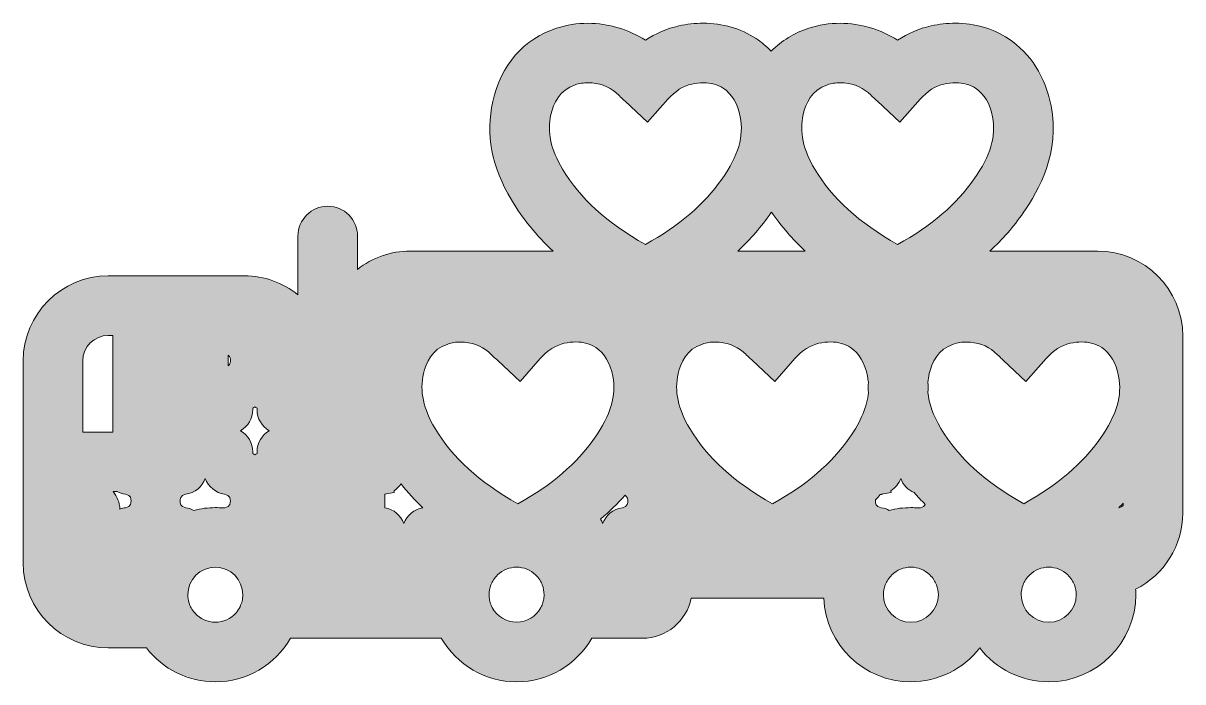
# Model space of a CAD drawing. Extents: x 14 to 2068, y -1996 to -61.
# Drawn here: x 1294.5 to 1625.5, y -1134 to -946 of the extents above; entities that cross this region are included whole.
import ezdxf

# ---------------------------------------------------------------- set-up
doc = ezdxf.new("R2010")
doc.units = 0
doc.header["$MEASUREMENT"] = 0
doc.layers.add('Layer 1', color=7, linetype='Continuous', lineweight=0)

msp = doc.modelspace()

# ---------------------------------------------------------------- hatches: boundary and pattern name
at = {"layer": 'Layer 1', "true_color": 0xff3334, "transparency": 33554687}
h = msp.add_hatch(color=240, dxfattribs=at)
h.dxf.hatch_style = 2
edge = h.paths.add_edge_path()
edge.add_spline(control_points=[(1455.75, -963.01), (1454.44, -963.01), (1453.19, -963.2), (1452.05, -963.58), (1447.55, -965.05), (1445.81, -968.99), (1445.14, -972.03), (1444.03, -977.09), (1445.08, -982.06), (1448.44, -987.67), (1453.46, -996.07), (1461, -1002.93), (1472.1, -1009.18), (1481.75, -1003.83), (1488.92, -997.68), (1493.99, -990.42), (1498.64, -983.76), (1500.24, -978.31), (1499.18, -972.73), (1498.48, -969.04), (1496.81, -966.22), (1494.34, -964.59), (1492.73, -963.53), (1490.81, -962.99), (1488.65, -962.99), (1487.59, -962.99), (1486.46, -963.12), (1485.31, -963.38), (1482.84, -963.93), (1480.62, -965.36), (1478.51, -967.73), (1478.51, -967.73), (1472.7, -974.29), (1472.7, -974.29), (1472.7, -974.29), (1466.33, -968.29), (1466.33, -968.29), (1466.01, -968), (1465.04, -967.08), (1465.04, -967.08), (1464.52, -966.59), (1464.1, -966.19), (1463.67, -965.81), (1461.65, -964.03), (1458.77, -963.01), (1455.75, -963.01)], knot_values=[0, 0, 0, 0, 1, 1, 1, 2, 2, 2, 3, 3, 3, 4, 4, 4, 5, 5, 5, 6, 6, 6, 7, 7, 7, 8, 8, 8, 9, 9, 9, 10, 10, 10, 11, 11, 11, 12, 12, 12, 13, 13, 13, 14, 14, 14, 15, 15, 15, 15], degree=3, periodic=0)
edge = h.paths.add_edge_path()
edge.add_spline(control_points=[(1527.75, -963.01), (1526.44, -963.01), (1525.19, -963.2), (1524.05, -963.58), (1519.55, -965.05), (1517.81, -968.99), (1517.14, -972.03), (1516.03, -977.09), (1517.08, -982.06), (1520.44, -987.67), (1525.46, -996.07), (1533, -1002.93), (1544.1, -1009.18), (1553.75, -1003.83), (1560.92, -997.68), (1565.99, -990.42), (1570.64, -983.76), (1572.24, -978.31), (1571.18, -972.73), (1570.48, -969.04), (1568.81, -966.22), (1566.34, -964.59), (1564.73, -963.53), (1562.81, -962.99), (1560.65, -962.99), (1559.59, -962.99), (1558.46, -963.12), (1557.31, -963.38), (1554.84, -963.93), (1552.62, -965.36), (1550.51, -967.73), (1550.51, -967.73), (1544.7, -974.29), (1544.7, -974.29), (1544.7, -974.29), (1538.33, -968.29), (1538.33, -968.29), (1538.01, -968), (1537.04, -967.08), (1537.04, -967.08), (1536.52, -966.59), (1536.1, -966.19), (1535.67, -965.81), (1533.65, -964.03), (1530.77, -963.01), (1527.75, -963.01)], knot_values=[0, 0, 0, 0, 1, 1, 1, 2, 2, 2, 3, 3, 3, 4, 4, 4, 5, 5, 5, 6, 6, 6, 7, 7, 7, 8, 8, 8, 9, 9, 9, 10, 10, 10, 11, 11, 11, 12, 12, 12, 13, 13, 13, 14, 14, 14, 15, 15, 15, 15], degree=3, periodic=0)
edge = h.paths.add_edge_path()
edge.add_spline(control_points=[(1517.75, -1011.06), (1514.04, -1007.59), (1510.84, -1003.9), (1508.1, -999.91), (1508.04, -999.99), (1507.98, -1000.07), (1507.92, -1000.16), (1505.18, -1004.08), (1502.06, -1007.69), (1498.46, -1011.06), (1498.46, -1011.06), (1517.75, -1011.06), (1517.75, -1011.06)], knot_values=[0, 0, 0, 0, 1, 1, 1, 2, 2, 2, 3, 3, 3, 4, 4, 4, 4], degree=3, periodic=0)
edge = h.paths.add_edge_path()
edge.add_spline(control_points=[(1353.04, -1043.81), (1353.65, -1043.33), (1353.65, -1042.59), (1353.65, -1042.29), (1353.65, -1041.87), (1353.65, -1041.19), (1353.04, -1040.75), (1353.04, -1040.75), (1353.04, -1043.81), (1353.04, -1043.81)], knot_values=[0, 0, 0, 0, 1, 1, 1, 2, 2, 2, 3, 3, 3, 3], degree=3, periodic=0)
edge = h.paths.add_edge_path()
edge.add_spline(control_points=[(1320.12, -1062.71), (1320.12, -1062.71), (1320.12, -1035.11), (1320.12, -1035.11), (1320.12, -1035.11), (1318.79, -1035.11), (1318.79, -1035.11), (1314.77, -1035.11), (1311.5, -1038.38), (1311.5, -1042.4), (1311.5, -1042.4), (1311.5, -1062.71), (1311.5, -1062.71), (1311.5, -1062.71), (1320.12, -1062.71), (1320.12, -1062.71)], knot_values=[0, 0, 0, 0, 1, 1, 1, 2, 2, 2, 3, 3, 3, 4, 4, 4, 5, 5, 5, 5], degree=3, periodic=0)
edge = h.paths.add_edge_path()
edge.add_spline(control_points=[(1360.03, -1068.82), (1360.24, -1068.94), (1360.44, -1069.07), (1360.65, -1069.2), (1360.85, -1069.07), (1361.05, -1068.94), (1361.26, -1068.82), (1361.26, -1068.82), (1361.26, -1068.38), (1361.26, -1068.38), (1361.26, -1065.84), (1362.63, -1063.57), (1364.72, -1062.34), (1362.63, -1061.11), (1361.26, -1058.83), (1361.26, -1056.3), (1361.26, -1056.3), (1361.26, -1055.85), (1361.26, -1055.85), (1361.05, -1055.73), (1360.85, -1055.6), (1360.65, -1055.47), (1360.44, -1055.6), (1360.24, -1055.73), (1360.03, -1055.85), (1360.03, -1055.85), (1360.03, -1056.3), (1360.03, -1056.3), (1360.03, -1058.83), (1358.66, -1061.11), (1356.57, -1062.34), (1358.66, -1063.57), (1360.03, -1065.84), (1360.03, -1068.38), (1360.03, -1068.38), (1360.03, -1068.82), (1360.03, -1068.82)], knot_values=[0, 0, 0, 0, 1, 1, 1, 2, 2, 2, 3, 3, 3, 4, 4, 4, 5, 5, 5, 6, 6, 6, 7, 7, 7, 8, 8, 8, 9, 9, 9, 10, 10, 10, 11, 11, 11, 12, 12, 12, 12], degree=3, periodic=0)
edge = h.paths.add_edge_path()
edge.add_spline(control_points=[(1552.76, -1051.34), (1553.03, -1054.61), (1554.23, -1057.99), (1556.44, -1061.67), (1561.46, -1070.07), (1569, -1076.93), (1580.1, -1083.18), (1589.75, -1077.82), (1596.92, -1071.68), (1601.99, -1064.42), (1606.64, -1057.76), (1608.24, -1052.31), (1607.18, -1046.73), (1606.48, -1043.04), (1604.81, -1040.22), (1602.34, -1038.59), (1600.73, -1037.53), (1598.81, -1036.99), (1596.65, -1036.99), (1595.59, -1036.99), (1594.46, -1037.12), (1593.31, -1037.38), (1590.84, -1037.93), (1588.62, -1039.36), (1586.51, -1041.73), (1586.51, -1041.73), (1580.7, -1048.29), (1580.7, -1048.29), (1580.7, -1048.29), (1574.33, -1042.29), (1574.33, -1042.29), (1574.01, -1042), (1573.67, -1041.68), (1573.35, -1041.37), (1573.35, -1041.37), (1572.94, -1040.99), (1572.94, -1040.99), (1572.49, -1040.56), (1572.09, -1040.18), (1571.67, -1039.81), (1569.65, -1038.03), (1566.77, -1037.01), (1563.75, -1037.01), (1562.44, -1037.01), (1561.19, -1037.2), (1560.05, -1037.58), (1555.55, -1039.05), (1553.81, -1042.99), (1553.14, -1046.03), (1552.96, -1046.88), (1552.83, -1047.72), (1552.76, -1048.54), (1552.8, -1049.44), (1552.8, -1050.36), (1552.76, -1051.34)], knot_values=[0, 0, 0, 0, 1, 1, 1, 2, 2, 2, 3, 3, 3, 4, 4, 4, 5, 5, 5, 6, 6, 6, 7, 7, 7, 8, 8, 8, 9, 9, 9, 10, 10, 10, 11, 11, 11, 12, 12, 12, 13, 13, 13, 14, 14, 14, 15, 15, 15, 16, 16, 16, 17, 17, 17, 18, 18, 18, 18], degree=3, periodic=0)
edge = h.paths.add_edge_path()
edge.add_spline(control_points=[(1492.05, -1037.01), (1490.75, -1037.01), (1489.5, -1037.2), (1488.36, -1037.58), (1483.86, -1039.05), (1482.12, -1042.99), (1481.45, -1046.03), (1480.34, -1051.09), (1481.38, -1056.06), (1484.74, -1061.67), (1489.76, -1070.06), (1497.3, -1076.93), (1508.41, -1083.19), (1518.06, -1077.82), (1525.23, -1071.67), (1530.3, -1064.42), (1533.7, -1059.54), (1535.43, -1055.43), (1535.75, -1051.48), (1535.71, -1050.53), (1535.7, -1049.55), (1535.74, -1048.55), (1535.69, -1047.98), (1535.61, -1047.38), (1535.48, -1046.72), (1534.78, -1043.03), (1533.11, -1040.22), (1530.65, -1038.59), (1529.03, -1037.53), (1527.12, -1036.99), (1524.95, -1036.99), (1523.9, -1036.99), (1522.77, -1037.12), (1521.62, -1037.38), (1519.15, -1037.93), (1516.92, -1039.36), (1514.8, -1041.74), (1514.8, -1041.74), (1509.04, -1048.29), (1509.04, -1048.29), (1509.04, -1048.29), (1502.64, -1042.3), (1502.64, -1042.3), (1502.26, -1041.95), (1501.87, -1041.58), (1501.5, -1041.22), (1501.5, -1041.22), (1501.35, -1041.08), (1501.35, -1041.08), (1500.84, -1040.6), (1500.44, -1040.21), (1500.01, -1039.84), (1497.97, -1038.04), (1495.07, -1037.01), (1492.05, -1037.01)], knot_values=[0, 0, 0, 0, 1, 1, 1, 2, 2, 2, 3, 3, 3, 4, 4, 4, 5, 5, 5, 6, 6, 6, 7, 7, 7, 8, 8, 8, 9, 9, 9, 10, 10, 10, 11, 11, 11, 12, 12, 12, 13, 13, 13, 14, 14, 14, 15, 15, 15, 16, 16, 16, 17, 17, 17, 18, 18, 18, 18], degree=3, periodic=0)
edge = h.paths.add_edge_path()
edge.add_spline(control_points=[(1419.36, -1037.01), (1418.06, -1037.01), (1416.81, -1037.2), (1415.67, -1037.58), (1411.17, -1039.05), (1409.43, -1042.99), (1408.76, -1046.03), (1407.65, -1051.09), (1408.69, -1056.06), (1412.05, -1061.67), (1417.07, -1070.07), (1424.61, -1076.93), (1435.71, -1083.19), (1445.37, -1077.82), (1452.55, -1071.67), (1457.61, -1064.42), (1462.25, -1057.76), (1463.85, -1052.31), (1462.79, -1046.73), (1462.09, -1043.03), (1460.42, -1040.22), (1457.95, -1038.59), (1456.34, -1037.53), (1454.43, -1036.99), (1452.26, -1036.99), (1451.21, -1036.99), (1450.08, -1037.12), (1448.93, -1037.38), (1446.46, -1037.93), (1444.23, -1039.36), (1442.11, -1041.74), (1442.11, -1041.74), (1436.35, -1048.29), (1436.35, -1048.29), (1436.35, -1048.29), (1429.95, -1042.3), (1429.95, -1042.3), (1429.56, -1041.94), (1429.16, -1041.57), (1428.79, -1041.2), (1428.79, -1041.2), (1428.5, -1040.93), (1428.5, -1040.93), (1428.06, -1040.51), (1427.7, -1040.17), (1427.32, -1039.84), (1425.28, -1038.04), (1422.38, -1037.01), (1419.36, -1037.01)], knot_values=[0, 0, 0, 0, 1, 1, 1, 2, 2, 2, 3, 3, 3, 4, 4, 4, 5, 5, 5, 6, 6, 6, 7, 7, 7, 8, 8, 8, 9, 9, 9, 10, 10, 10, 11, 11, 11, 12, 12, 12, 13, 13, 13, 14, 14, 14, 15, 15, 15, 16, 16, 16, 16], degree=3, periodic=0)
edge = h.paths.add_edge_path()
edge.add_spline(control_points=[(1608.5, -1083.04), (1608.08, -1083.46), (1607.66, -1083.88), (1607.23, -1084.3), (1607.36, -1084.27), (1608.08, -1084.08), (1608.5, -1083.65), (1608.5, -1083.65), (1608.5, -1083.04), (1608.5, -1083.04)], knot_values=[0, 0, 0, 0, 1, 1, 1, 2, 2, 2, 3, 3, 3, 3], degree=3, periodic=0)
edge = h.paths.add_edge_path()
edge.add_spline(control_points=[(1320.18, -1079.71), (1321.31, -1081.08), (1322.02, -1082.82), (1322.11, -1084.71), (1322.62, -1084.51), (1323.16, -1084.36), (1323.73, -1084.29), (1325.29, -1084.04), (1325.29, -1082.79), (1325.29, -1082.38), (1325.29, -1081.8), (1325.29, -1080.71), (1323.67, -1080.47), (1322.88, -1080.36), (1322.09, -1080.1), (1321.37, -1079.71), (1321.37, -1079.71), (1320.18, -1079.71), (1320.18, -1079.71)], knot_values=[0, 0, 0, 0, 1, 1, 1, 2, 2, 2, 3, 3, 3, 4, 4, 4, 5, 5, 5, 6, 6, 6, 6], degree=3, periodic=0)
edge = h.paths.add_edge_path()
edge.add_spline(control_points=[(1537.82, -1082.01), (1537.81, -1082.12), (1537.8, -1082.25), (1537.8, -1082.38), (1537.8, -1082.97), (1537.8, -1084.05), (1539.42, -1084.29), (1540.23, -1084.4), (1541.01, -1084.66), (1541.73, -1085.05), (1543.73, -1084.54), (1545.78, -1084.28), (1547.87, -1084.28), (1548.58, -1084.28), (1549.32, -1084.32), (1550.05, -1084.38), (1550.23, -1084.34), (1550.41, -1084.31), (1550.59, -1084.29), (1551.4, -1084.16), (1551.8, -1083.76), (1551.98, -1083.35), (1550.88, -1082.25), (1549.83, -1081.13), (1548.84, -1080), (1547.03, -1079.24), (1545.64, -1077.77), (1544.98, -1075.97), (1544.44, -1077.4), (1543.45, -1078.63), (1542.16, -1079.45), (1542.16, -1079.45), (1542.21, -1079.93), (1542.21, -1079.93), (1542.21, -1079.93), (1540.01, -1080.36), (1540.01, -1080.36), (1539.84, -1080.4), (1539.67, -1080.43), (1539.49, -1080.46), (1539.44, -1080.47), (1539.31, -1080.5), (1539.16, -1080.55), (1538.72, -1081.04), (1538.28, -1081.53), (1537.82, -1082.01)], knot_values=[0, 0, 0, 0, 1, 1, 1, 2, 2, 2, 3, 3, 3, 4, 4, 4, 5, 5, 5, 6, 6, 6, 7, 7, 7, 8, 8, 8, 9, 9, 9, 10, 10, 10, 11, 11, 11, 12, 12, 12, 13, 13, 13, 14, 14, 14, 15, 15, 15, 15], degree=3, periodic=0)
edge = h.paths.add_edge_path()
edge.add_spline(control_points=[(1346.47, -1075.96), (1345.59, -1078.32), (1343.47, -1080.11), (1340.86, -1080.47), (1339.29, -1080.72), (1339.29, -1081.97), (1339.29, -1082.38), (1339.29, -1082.97), (1339.29, -1084.05), (1340.9, -1084.29), (1341.71, -1084.4), (1342.5, -1084.66), (1343.22, -1085.05), (1345.21, -1084.54), (1347.26, -1084.28), (1349.34, -1084.28), (1350.06, -1084.28), (1350.79, -1084.32), (1351.53, -1084.38), (1351.71, -1084.34), (1351.89, -1084.31), (1352.08, -1084.29), (1353.65, -1084.04), (1353.65, -1082.79), (1353.65, -1082.38), (1353.65, -1081.93), (1353.65, -1080.72), (1351.99, -1080.46), (1349.44, -1080.1), (1347.34, -1078.31), (1346.47, -1075.96)], knot_values=[0, 0, 0, 0, 1, 1, 1, 2, 2, 2, 3, 3, 3, 4, 4, 4, 5, 5, 5, 6, 6, 6, 7, 7, 7, 8, 8, 8, 9, 9, 9, 10, 10, 10, 10], degree=3, periodic=0)
edge = h.paths.add_edge_path()
edge.add_spline(control_points=[(1459.3, -1087.55), (1459.54, -1087.94), (1459.74, -1088.36), (1459.9, -1088.8), (1460.78, -1086.43), (1462.91, -1084.64), (1465.52, -1084.29), (1467.08, -1084.04), (1467.08, -1082.79), (1467.08, -1082.38), (1467.08, -1082.03), (1467.08, -1081.22), (1466.3, -1080.75), (1464.15, -1083.14), (1461.84, -1085.39), (1459.3, -1087.55)], knot_values=[0, 0, 0, 0, 1, 1, 1, 2, 2, 2, 3, 3, 3, 4, 4, 4, 5, 5, 5, 5], degree=3, periodic=0)
edge = h.paths.add_edge_path()
edge.add_spline(control_points=[(1397.73, -1084.31), (1400.28, -1084.73), (1402.33, -1086.5), (1403.18, -1088.8), (1404.04, -1086.51), (1406.06, -1084.75), (1408.57, -1084.32), (1406.31, -1082.15), (1404.25, -1079.89), (1402.37, -1077.51), (1401.84, -1078.28), (1401.15, -1078.94), (1400.36, -1079.45), (1400.36, -1079.45), (1400.4, -1079.96), (1400.4, -1079.96), (1400.4, -1079.96), (1398.11, -1080.38), (1398.11, -1080.38), (1397.98, -1080.41), (1397.84, -1080.43), (1397.7, -1080.46), (1397.7, -1080.46), (1397.7, -1084.3), (1397.7, -1084.3), (1397.71, -1084.31), (1397.72, -1084.31), (1397.73, -1084.31), (1397.73, -1084.31), (1397.73, -1084.31), (1397.73, -1084.31)], knot_values=[0, 0, 0, 0, 1, 1, 1, 2, 2, 2, 3, 3, 3, 4, 4, 4, 5, 5, 5, 6, 6, 6, 7, 7, 7, 8, 8, 8, 9, 9, 9, 10, 10, 10, 10], degree=3, periodic=0)
edge = h.paths.add_edge_path()
edge.add_spline(control_points=[(1349.34, -1101.28), (1345.01, -1101.28), (1341.48, -1104.81), (1341.48, -1109.14), (1341.48, -1109.94), (1341.6, -1110.74), (1341.85, -1111.5), (1342, -1112.01), (1342.2, -1112.47), (1342.44, -1112.9), (1342.72, -1113.4), (1343.07, -1113.88), (1343.48, -1114.35), (1344.97, -1116.03), (1347.11, -1116.99), (1349.34, -1116.99), (1351.61, -1116.99), (1353.77, -1116), (1355.27, -1114.26), (1355.69, -1113.77), (1356.07, -1113.2), (1356.39, -1112.56), (1356.65, -1112.04), (1356.85, -1111.48), (1356.97, -1110.94), (1357.12, -1110.29), (1357.19, -1109.7), (1357.19, -1109.14), (1357.19, -1104.81), (1353.67, -1101.28), (1349.34, -1101.28)], knot_values=[0, 0, 0, 0, 1, 1, 1, 2, 2, 2, 3, 3, 3, 4, 4, 4, 5, 5, 5, 6, 6, 6, 7, 7, 7, 8, 8, 8, 9, 9, 9, 10, 10, 10, 10], degree=3, periodic=0)
edge = h.paths.add_edge_path()
edge.add_spline(control_points=[(1435.34, -1101.28), (1433.32, -1101.28), (1431.4, -1102.06), (1429.92, -1103.48), (1429.47, -1103.91), (1429.07, -1104.39), (1428.73, -1104.91), (1428.45, -1105.35), (1428.21, -1105.82), (1428.03, -1106.3), (1427.66, -1107.24), (1427.48, -1108.2), (1427.48, -1109.14), (1427.48, -1109.39), (1427.5, -1109.66), (1427.53, -1109.93), (1427.58, -1110.42), (1427.67, -1110.9), (1427.81, -1111.35), (1427.96, -1111.87), (1428.14, -1112.31), (1428.38, -1112.76), (1429.75, -1115.37), (1432.42, -1116.99), (1435.34, -1116.99), (1438.26, -1116.99), (1440.92, -1115.38), (1442.29, -1112.78), (1442.54, -1112.31), (1442.72, -1111.87), (1442.87, -1111.37), (1443.01, -1110.9), (1443.1, -1110.43), (1443.15, -1109.95), (1443.18, -1109.7), (1443.19, -1109.44), (1443.19, -1109.14), (1443.19, -1108.18), (1443.01, -1107.23), (1442.65, -1106.31), (1442.46, -1105.81), (1442.22, -1105.34), (1441.93, -1104.9), (1441.59, -1104.37), (1441.19, -1103.89), (1440.75, -1103.47), (1439.28, -1102.06), (1437.36, -1101.28), (1435.34, -1101.28)], knot_values=[0, 0, 0, 0, 1, 1, 1, 2, 2, 2, 3, 3, 3, 4, 4, 4, 5, 5, 5, 6, 6, 6, 7, 7, 7, 8, 8, 8, 9, 9, 9, 10, 10, 10, 11, 11, 11, 12, 12, 12, 13, 13, 13, 14, 14, 14, 15, 15, 15, 16, 16, 16, 16], degree=3, periodic=0)
edge = h.paths.add_edge_path()
edge.add_spline(control_points=[(1547.87, -1101.28), (1545.85, -1101.28), (1543.93, -1102.06), (1542.45, -1103.48), (1542.02, -1103.89), (1541.62, -1104.38), (1541.27, -1104.91), (1540.99, -1105.34), (1540.75, -1105.82), (1540.54, -1106.36), (1540.2, -1107.23), (1540.02, -1108.18), (1540.02, -1109.14), (1540.02, -1113.47), (1543.54, -1116.99), (1547.87, -1116.99), (1552.2, -1116.99), (1555.73, -1113.47), (1555.73, -1109.14), (1555.73, -1108.2), (1555.55, -1107.24), (1555.18, -1106.31), (1555, -1105.82), (1554.75, -1105.35), (1554.44, -1104.85), (1554.14, -1104.39), (1553.73, -1103.9), (1553.28, -1103.47), (1551.81, -1102.06), (1549.89, -1101.28), (1547.87, -1101.28)], knot_values=[0, 0, 0, 0, 1, 1, 1, 2, 2, 2, 3, 3, 3, 4, 4, 4, 5, 5, 5, 6, 6, 6, 7, 7, 7, 8, 8, 8, 9, 9, 9, 10, 10, 10, 10], degree=3, periodic=0)
edge = h.paths.add_edge_path()
edge.add_spline(control_points=[(1587.23, -1101.28), (1585.21, -1101.28), (1583.29, -1102.06), (1581.81, -1103.48), (1581.38, -1103.89), (1580.98, -1104.38), (1580.63, -1104.91), (1580.34, -1105.36), (1580.1, -1105.82), (1579.92, -1106.31), (1579.55, -1107.24), (1579.37, -1108.2), (1579.37, -1109.14), (1579.37, -1113.47), (1582.9, -1116.99), (1587.23, -1116.99), (1591.56, -1116.99), (1595.08, -1113.47), (1595.08, -1109.14), (1595.08, -1108.18), (1594.9, -1107.22), (1594.54, -1106.31), (1594.36, -1105.83), (1594.12, -1105.36), (1593.82, -1104.9), (1593.48, -1104.37), (1593.08, -1103.89), (1592.64, -1103.47), (1591.17, -1102.06), (1589.25, -1101.28), (1587.23, -1101.28)], knot_values=[0, 0, 0, 0, 1, 1, 1, 2, 2, 2, 3, 3, 3, 4, 4, 4, 5, 5, 5, 6, 6, 6, 7, 7, 7, 8, 8, 8, 9, 9, 9, 10, 10, 10, 10], degree=3, periodic=0)
edge = h.paths.add_edge_path()
edge.add_spline(control_points=[(1587.23, -1133.99), (1579.5, -1133.99), (1572.21, -1130.31), (1567.55, -1124.3), (1562.89, -1130.31), (1555.6, -1133.99), (1547.87, -1133.99), (1534.5, -1133.99), (1523.57, -1123.38), (1523.04, -1110.14), (1523.04, -1110.14), (1485.16, -1110.14), (1485.16, -1110.14), (1483.86, -1116.65), (1478.1, -1121.57), (1471.21, -1121.57), (1471.21, -1121.57), (1456.83, -1121.57), (1456.83, -1121.57), (1452.42, -1129.18), (1444.18, -1133.99), (1435.34, -1133.99), (1426.5, -1133.99), (1418.26, -1129.18), (1413.85, -1121.57), (1413.85, -1121.57), (1371.41, -1121.57), (1371.41, -1121.57), (1371.22, -1121.57), (1371.02, -1121.57), (1370.83, -1121.56), (1366.41, -1129.18), (1358.2, -1133.99), (1349.34, -1133.99), (1341.61, -1133.99), (1334.38, -1130.41), (1329.68, -1124.32), (1329.68, -1124.32), (1318.79, -1124.32), (1318.79, -1124.32), (1305.4, -1124.32), (1294.5, -1113.43), (1294.5, -1100.03), (1294.5, -1100.03), (1294.5, -1042.4), (1294.5, -1042.4), (1294.5, -1029.01), (1305.4, -1018.11), (1318.79, -1018.11), (1318.79, -1018.11), (1357.65, -1018.11), (1357.65, -1018.11), (1363.26, -1018.11), (1368.65, -1020.09), (1372.93, -1023.55), (1372.93, -1023.55), (1372.93, -1006.75), (1372.93, -1006.75), (1372.93, -1002.07), (1376.74, -998.25), (1381.43, -998.25), (1386.12, -998.25), (1389.93, -1002.07), (1389.93, -1006.75), (1389.93, -1006.75), (1389.93, -1016.29), (1389.93, -1016.29), (1394.15, -1012.94), (1399.41, -1011.06), (1404.99, -1011.06), (1404.99, -1011.06), (1445.75, -1011.06), (1445.75, -1011.06), (1440.97, -1006.6), (1437.04, -1001.75), (1433.84, -996.39), (1428.2, -986.94), (1426.47, -977.78), (1428.54, -968.38), (1430.83, -957.96), (1437.3, -950.52), (1446.76, -947.43), (1449.59, -946.5), (1452.6, -946.03), (1455.69, -946.03), (1461.54, -946.03), (1467.4, -947.78), (1472.09, -950.89), (1475.04, -948.92), (1478.24, -947.54), (1481.63, -946.79), (1483.95, -946.27), (1486.29, -946.01), (1488.58, -946.01), (1494.1, -946.01), (1499.33, -947.53), (1503.69, -950.4), (1505.26, -951.43), (1506.71, -952.64), (1508.04, -954.01), (1510.98, -951), (1514.58, -948.79), (1518.76, -947.43), (1521.59, -946.5), (1524.6, -946.03), (1527.69, -946.03), (1533.54, -946.03), (1539.4, -947.78), (1544.09, -950.89), (1547.04, -948.92), (1550.24, -947.54), (1553.63, -946.79), (1555.95, -946.27), (1558.29, -946.01), (1560.58, -946.01), (1566.1, -946.01), (1571.33, -947.53), (1575.69, -950.4), (1582, -954.55), (1586.33, -961.36), (1587.88, -969.56), (1590.44, -983.09), (1584.57, -993.5), (1579.93, -1000.15), (1577.19, -1004.08), (1574.06, -1007.69), (1570.46, -1011.06), (1570.46, -1011.06), (1601.21, -1011.06), (1601.21, -1011.06), (1614.6, -1011.06), (1625.5, -1021.96), (1625.5, -1035.35), (1625.5, -1035.35), (1625.5, -1085.85), (1625.5, -1085.85), (1625.5, -1095.03), (1620.17, -1103.49), (1612.03, -1107.57), (1612.06, -1108.1), (1612.08, -1108.62), (1612.08, -1109.14), (1612.08, -1122.84), (1600.93, -1133.99), (1587.23, -1133.99)], knot_values=[0, 0, 0, 0, 1, 1, 1, 2, 2, 2, 3, 3, 3, 4, 4, 4, 5, 5, 5, 6, 6, 6, 7, 7, 7, 8, 8, 8, 9, 9, 9, 10, 10, 10, 11, 11, 11, 12, 12, 12, 13, 13, 13, 14, 14, 14, 15, 15, 15, 16, 16, 16, 17, 17, 17, 18, 18, 18, 19, 19, 19, 20, 20, 20, 21, 21, 21, 22, 22, 22, 23, 23, 23, 24, 24, 24, 25, 25, 25, 26, 26, 26, 27, 27, 27, 28, 28, 28, 29, 29, 29, 30, 30, 30, 31, 31, 31, 32, 32, 32, 33, 33, 33, 34, 34, 34, 35, 35, 35, 36, 36, 36, 37, 37, 37, 38, 38, 38, 39, 39, 39, 40, 40, 40, 41, 41, 41, 42, 42, 42, 43, 43, 43, 44, 44, 44, 45, 45, 45, 46, 46, 46, 47, 47, 47, 48, 48, 48, 48], degree=3, periodic=0)

# ---------------------------------------------------------------- linework, layer by layer
at = {"layer": 'Layer 1'}
for points, knots in [([(1587.23, -1133.99), (1579.5, -1133.99), (1572.21, -1130.31), (1567.55, -1124.3), (1562.89, -1130.31), (1555.6, -1133.99), (1547.87, -1133.99), (1534.5, -1133.99), (1523.57, -1123.38), (1523.04, -1110.14), (1523.04, -1110.14), (1485.16, -1110.14), (1485.16, -1110.14), (1483.86, -1116.65), (1478.1, -1121.57), (1471.21, -1121.57), (1471.21, -1121.57), (1456.83, -1121.57), (1456.83, -1121.57), (1452.42, -1129.18), (1444.18, -1133.99), (1435.34, -1133.99), (1426.5, -1133.99), (1418.26, -1129.18), (1413.85, -1121.57), (1413.85, -1121.57), (1371.41, -1121.57), (1371.41, -1121.57), (1371.22, -1121.57), (1371.02, -1121.57), (1370.83, -1121.56), (1366.41, -1129.18), (1358.2, -1133.99), (1349.34, -1133.99), (1341.61, -1133.99), (1334.38, -1130.41), (1329.68, -1124.32), (1329.68, -1124.32), (1318.79, -1124.32), (1318.79, -1124.32), (1305.4, -1124.32), (1294.5, -1113.43), (1294.5, -1100.03), (1294.5, -1100.03), (1294.5, -1042.4), (1294.5, -1042.4), (1294.5, -1029.01), (1305.4, -1018.11), (1318.79, -1018.11), (1318.79, -1018.11), (1357.65, -1018.11), (1357.65, -1018.11), (1363.26, -1018.11), (1368.65, -1020.09), (1372.93, -1023.55), (1372.93, -1023.55), (1372.93, -1006.75), (1372.93, -1006.75), (1372.93, -1002.07), (1376.74, -998.25), (1381.43, -998.25), (1386.12, -998.25), (1389.93, -1002.07), (1389.93, -1006.75), (1389.93, -1006.75), (1389.93, -1016.29), (1389.93, -1016.29), (1394.15, -1012.94), (1399.41, -1011.06), (1404.99, -1011.06), (1404.99, -1011.06), (1445.75, -1011.06), (1445.75, -1011.06), (1440.97, -1006.6), (1437.04, -1001.75), (1433.84, -996.39), (1428.2, -986.94), (1426.47, -977.78), (1428.54, -968.38), (1430.83, -957.96), (1437.3, -950.52), (1446.76, -947.43), (1449.59, -946.5), (1452.6, -946.03), (1455.69, -946.03), (1461.54, -946.03), (1467.4, -947.78), (1472.09, -950.89), (1475.04, -948.92), (1478.24, -947.54), (1481.63, -946.79), (1483.95, -946.27), (1486.29, -946.01), (1488.58, -946.01), (1494.1, -946.01), (1499.33, -947.53), (1503.69, -950.4), (1505.26, -951.43), (1506.71, -952.64), (1508.04, -954.01), (1510.98, -951), (1514.58, -948.79), (1518.76, -947.43), (1521.59, -946.5), (1524.6, -946.03), (1527.69, -946.03), (1533.54, -946.03), (1539.4, -947.78), (1544.09, -950.89), (1547.04, -948.92), (1550.24, -947.54), (1553.63, -946.79), (1555.95, -946.27), (1558.29, -946.01), (1560.58, -946.01), (1566.1, -946.01), (1571.33, -947.53), (1575.69, -950.4), (1582, -954.55), (1586.33, -961.36), (1587.88, -969.56), (1590.44, -983.09), (1584.57, -993.5), (1579.93, -1000.15), (1577.19, -1004.08), (1574.06, -1007.69), (1570.46, -1011.06), (1570.46, -1011.06), (1601.21, -1011.06), (1601.21, -1011.06), (1614.6, -1011.06), (1625.5, -1021.96), (1625.5, -1035.35), (1625.5, -1035.35), (1625.5, -1085.85), (1625.5, -1085.85), (1625.5, -1095.03), (1620.17, -1103.49), (1612.03, -1107.57), (1612.06, -1108.1), (1612.08, -1108.62), (1612.08, -1109.14), (1612.08, -1122.84), (1600.93, -1133.99), (1587.23, -1133.99)], [0, 0, 0, 0, 1, 1, 1, 2, 2, 2, 3, 3, 3, 4, 4, 4, 5, 5, 5, 6, 6, 6, 7, 7, 7, 8, 8, 8, 9, 9, 9, 10, 10, 10, 11, 11, 11, 12, 12, 12, 13, 13, 13, 14, 14, 14, 15, 15, 15, 16, 16, 16, 17, 17, 17, 18, 18, 18, 19, 19, 19, 20, 20, 20, 21, 21, 21, 22, 22, 22, 23, 23, 23, 24, 24, 24, 25, 25, 25, 26, 26, 26, 27, 27, 27, 28, 28, 28, 29, 29, 29, 30, 30, 30, 31, 31, 31, 32, 32, 32, 33, 33, 33, 34, 34, 34, 35, 35, 35, 36, 36, 36, 37, 37, 37, 38, 38, 38, 39, 39, 39, 40, 40, 40, 41, 41, 41, 42, 42, 42, 43, 43, 43, 44, 44, 44, 45, 45, 45, 46, 46, 46, 47, 47, 47, 48, 48, 48, 48]), ([(1455.75, -963.01), (1454.44, -963.01), (1453.19, -963.2), (1452.05, -963.58), (1447.55, -965.05), (1445.81, -968.99), (1445.14, -972.03), (1444.03, -977.09), (1445.08, -982.06), (1448.44, -987.67), (1453.46, -996.07), (1461, -1002.93), (1472.1, -1009.18), (1481.75, -1003.83), (1488.92, -997.68), (1493.99, -990.42), (1498.64, -983.76), (1500.24, -978.31), (1499.18, -972.73), (1498.48, -969.04), (1496.81, -966.22), (1494.34, -964.59), (1492.73, -963.53), (1490.81, -962.99), (1488.65, -962.99), (1487.59, -962.99), (1486.46, -963.12), (1485.31, -963.38), (1482.84, -963.93), (1480.62, -965.36), (1478.51, -967.73), (1478.51, -967.73), (1472.7, -974.29), (1472.7, -974.29), (1472.7, -974.29), (1466.33, -968.29), (1466.33, -968.29), (1466.01, -968), (1465.04, -967.08), (1465.04, -967.08), (1464.52, -966.59), (1464.1, -966.19), (1463.67, -965.81), (1461.65, -964.03), (1458.77, -963.01), (1455.75, -963.01)], [0, 0, 0, 0, 1, 1, 1, 2, 2, 2, 3, 3, 3, 4, 4, 4, 5, 5, 5, 6, 6, 6, 7, 7, 7, 8, 8, 8, 9, 9, 9, 10, 10, 10, 11, 11, 11, 12, 12, 12, 13, 13, 13, 14, 14, 14, 15, 15, 15, 15]), ([(1527.75, -963.01), (1526.44, -963.01), (1525.19, -963.2), (1524.05, -963.58), (1519.55, -965.05), (1517.81, -968.99), (1517.14, -972.03), (1516.03, -977.09), (1517.08, -982.06), (1520.44, -987.67), (1525.46, -996.07), (1533, -1002.93), (1544.1, -1009.18), (1553.75, -1003.83), (1560.92, -997.68), (1565.99, -990.42), (1570.64, -983.76), (1572.24, -978.31), (1571.18, -972.73), (1570.48, -969.04), (1568.81, -966.22), (1566.34, -964.59), (1564.73, -963.53), (1562.81, -962.99), (1560.65, -962.99), (1559.59, -962.99), (1558.46, -963.12), (1557.31, -963.38), (1554.84, -963.93), (1552.62, -965.36), (1550.51, -967.73), (1550.51, -967.73), (1544.7, -974.29), (1544.7, -974.29), (1544.7, -974.29), (1538.33, -968.29), (1538.33, -968.29), (1538.01, -968), (1537.04, -967.08), (1537.04, -967.08), (1536.52, -966.59), (1536.1, -966.19), (1535.67, -965.81), (1533.65, -964.03), (1530.77, -963.01), (1527.75, -963.01)], [0, 0, 0, 0, 1, 1, 1, 2, 2, 2, 3, 3, 3, 4, 4, 4, 5, 5, 5, 6, 6, 6, 7, 7, 7, 8, 8, 8, 9, 9, 9, 10, 10, 10, 11, 11, 11, 12, 12, 12, 13, 13, 13, 14, 14, 14, 15, 15, 15, 15]), ([(1517.75, -1011.06), (1514.04, -1007.59), (1510.84, -1003.9), (1508.1, -999.91), (1508.04, -999.99), (1507.98, -1000.07), (1507.92, -1000.16), (1505.18, -1004.08), (1502.06, -1007.69), (1498.46, -1011.06), (1498.46, -1011.06), (1517.75, -1011.06), (1517.75, -1011.06)], [0, 0, 0, 0, 1, 1, 1, 2, 2, 2, 3, 3, 3, 4, 4, 4, 4]), ([(1320.12, -1062.71), (1320.12, -1062.71), (1320.12, -1035.11), (1320.12, -1035.11), (1320.12, -1035.11), (1318.79, -1035.11), (1318.79, -1035.11), (1314.77, -1035.11), (1311.5, -1038.38), (1311.5, -1042.4), (1311.5, -1042.4), (1311.5, -1062.71), (1311.5, -1062.71), (1311.5, -1062.71), (1320.12, -1062.71), (1320.12, -1062.71)], [0, 0, 0, 0, 1, 1, 1, 2, 2, 2, 3, 3, 3, 4, 4, 4, 5, 5, 5, 5]), ([(1419.36, -1037.01), (1418.06, -1037.01), (1416.81, -1037.2), (1415.67, -1037.58), (1411.17, -1039.05), (1409.43, -1042.99), (1408.76, -1046.03), (1407.65, -1051.09), (1408.69, -1056.06), (1412.05, -1061.67), (1417.07, -1070.07), (1424.61, -1076.93), (1435.71, -1083.19), (1445.37, -1077.82), (1452.55, -1071.67), (1457.61, -1064.42), (1462.25, -1057.76), (1463.85, -1052.31), (1462.79, -1046.73), (1462.09, -1043.03), (1460.42, -1040.22), (1457.95, -1038.59), (1456.34, -1037.53), (1454.43, -1036.99), (1452.26, -1036.99), (1451.21, -1036.99), (1450.08, -1037.12), (1448.93, -1037.38), (1446.46, -1037.93), (1444.23, -1039.36), (1442.11, -1041.74), (1442.11, -1041.74), (1436.35, -1048.29), (1436.35, -1048.29), (1436.35, -1048.29), (1429.95, -1042.3), (1429.95, -1042.3), (1429.56, -1041.94), (1429.16, -1041.57), (1428.79, -1041.2), (1428.79, -1041.2), (1428.5, -1040.93), (1428.5, -1040.93), (1428.06, -1040.51), (1427.7, -1040.17), (1427.32, -1039.84), (1425.28, -1038.04), (1422.38, -1037.01), (1419.36, -1037.01)], [0, 0, 0, 0, 1, 1, 1, 2, 2, 2, 3, 3, 3, 4, 4, 4, 5, 5, 5, 6, 6, 6, 7, 7, 7, 8, 8, 8, 9, 9, 9, 10, 10, 10, 11, 11, 11, 12, 12, 12, 13, 13, 13, 14, 14, 14, 15, 15, 15, 16, 16, 16, 16]), ([(1492.05, -1037.01), (1490.75, -1037.01), (1489.5, -1037.2), (1488.36, -1037.58), (1483.86, -1039.05), (1482.12, -1042.99), (1481.45, -1046.03), (1480.34, -1051.09), (1481.38, -1056.06), (1484.74, -1061.67), (1489.76, -1070.06), (1497.3, -1076.93), (1508.41, -1083.19), (1518.06, -1077.82), (1525.23, -1071.67), (1530.3, -1064.42), (1533.7, -1059.54), (1535.43, -1055.43), (1535.75, -1051.48), (1535.71, -1050.53), (1535.7, -1049.55), (1535.74, -1048.55), (1535.69, -1047.98), (1535.61, -1047.38), (1535.48, -1046.72), (1534.78, -1043.03), (1533.11, -1040.22), (1530.65, -1038.59), (1529.03, -1037.53), (1527.12, -1036.99), (1524.95, -1036.99), (1523.9, -1036.99), (1522.77, -1037.12), (1521.62, -1037.38), (1519.15, -1037.93), (1516.92, -1039.36), (1514.8, -1041.74), (1514.8, -1041.74), (1509.04, -1048.29), (1509.04, -1048.29), (1509.04, -1048.29), (1502.64, -1042.3), (1502.64, -1042.3), (1502.26, -1041.95), (1501.87, -1041.58), (1501.5, -1041.22), (1501.5, -1041.22), (1501.35, -1041.08), (1501.35, -1041.08), (1500.84, -1040.6), (1500.44, -1040.21), (1500.01, -1039.84), (1497.97, -1038.04), (1495.07, -1037.01), (1492.05, -1037.01)], [0, 0, 0, 0, 1, 1, 1, 2, 2, 2, 3, 3, 3, 4, 4, 4, 5, 5, 5, 6, 6, 6, 7, 7, 7, 8, 8, 8, 9, 9, 9, 10, 10, 10, 11, 11, 11, 12, 12, 12, 13, 13, 13, 14, 14, 14, 15, 15, 15, 16, 16, 16, 17, 17, 17, 18, 18, 18, 18]), ([(1552.76, -1051.34), (1553.03, -1054.61), (1554.23, -1057.99), (1556.44, -1061.67), (1561.46, -1070.07), (1569, -1076.93), (1580.1, -1083.18), (1589.75, -1077.82), (1596.92, -1071.68), (1601.99, -1064.42), (1606.64, -1057.76), (1608.24, -1052.31), (1607.18, -1046.73), (1606.48, -1043.04), (1604.81, -1040.22), (1602.34, -1038.59), (1600.73, -1037.53), (1598.81, -1036.99), (1596.65, -1036.99), (1595.59, -1036.99), (1594.46, -1037.12), (1593.31, -1037.38), (1590.84, -1037.93), (1588.62, -1039.36), (1586.51, -1041.73), (1586.51, -1041.73), (1580.7, -1048.29), (1580.7, -1048.29), (1580.7, -1048.29), (1574.33, -1042.29), (1574.33, -1042.29), (1574.01, -1042), (1573.67, -1041.68), (1573.35, -1041.37), (1573.35, -1041.37), (1572.94, -1040.99), (1572.94, -1040.99), (1572.49, -1040.56), (1572.09, -1040.18), (1571.67, -1039.81), (1569.65, -1038.03), (1566.77, -1037.01), (1563.75, -1037.01), (1562.44, -1037.01), (1561.19, -1037.2), (1560.05, -1037.58), (1555.55, -1039.05), (1553.81, -1042.99), (1553.14, -1046.03), (1552.96, -1046.88), (1552.83, -1047.72), (1552.76, -1048.54), (1552.8, -1049.44), (1552.8, -1050.36), (1552.76, -1051.34)], [0, 0, 0, 0, 1, 1, 1, 2, 2, 2, 3, 3, 3, 4, 4, 4, 5, 5, 5, 6, 6, 6, 7, 7, 7, 8, 8, 8, 9, 9, 9, 10, 10, 10, 11, 11, 11, 12, 12, 12, 13, 13, 13, 14, 14, 14, 15, 15, 15, 16, 16, 16, 17, 17, 17, 18, 18, 18, 18]), ([(1353.04, -1043.81), (1353.65, -1043.33), (1353.65, -1042.59), (1353.65, -1042.29), (1353.65, -1041.87), (1353.65, -1041.19), (1353.04, -1040.75), (1353.04, -1040.75), (1353.04, -1043.81), (1353.04, -1043.81)], [0, 0, 0, 0, 1, 1, 1, 2, 2, 2, 3, 3, 3, 3]), ([(1360.03, -1068.82), (1360.24, -1068.94), (1360.44, -1069.07), (1360.65, -1069.2), (1360.85, -1069.07), (1361.05, -1068.94), (1361.26, -1068.82), (1361.26, -1068.82), (1361.26, -1068.38), (1361.26, -1068.38), (1361.26, -1065.84), (1362.63, -1063.57), (1364.72, -1062.34), (1362.63, -1061.11), (1361.26, -1058.83), (1361.26, -1056.3), (1361.26, -1056.3), (1361.26, -1055.85), (1361.26, -1055.85), (1361.05, -1055.73), (1360.85, -1055.6), (1360.65, -1055.47), (1360.44, -1055.6), (1360.24, -1055.73), (1360.03, -1055.85), (1360.03, -1055.85), (1360.03, -1056.3), (1360.03, -1056.3), (1360.03, -1058.83), (1358.66, -1061.11), (1356.57, -1062.34), (1358.66, -1063.57), (1360.03, -1065.84), (1360.03, -1068.38), (1360.03, -1068.38), (1360.03, -1068.82), (1360.03, -1068.82)], [0, 0, 0, 0, 1, 1, 1, 2, 2, 2, 3, 3, 3, 4, 4, 4, 5, 5, 5, 6, 6, 6, 7, 7, 7, 8, 8, 8, 9, 9, 9, 10, 10, 10, 11, 11, 11, 12, 12, 12, 12]), ([(1346.47, -1075.96), (1345.59, -1078.32), (1343.47, -1080.11), (1340.86, -1080.47), (1339.29, -1080.72), (1339.29, -1081.97), (1339.29, -1082.38), (1339.29, -1082.97), (1339.29, -1084.05), (1340.9, -1084.29), (1341.71, -1084.4), (1342.5, -1084.66), (1343.22, -1085.05), (1345.21, -1084.54), (1347.26, -1084.28), (1349.34, -1084.28), (1350.06, -1084.28), (1350.79, -1084.32), (1351.53, -1084.38), (1351.71, -1084.34), (1351.89, -1084.31), (1352.08, -1084.29), (1353.65, -1084.04), (1353.65, -1082.79), (1353.65, -1082.38), (1353.65, -1081.93), (1353.65, -1080.72), (1351.99, -1080.46), (1349.44, -1080.1), (1347.34, -1078.31), (1346.47, -1075.96)], [0, 0, 0, 0, 1, 1, 1, 2, 2, 2, 3, 3, 3, 4, 4, 4, 5, 5, 5, 6, 6, 6, 7, 7, 7, 8, 8, 8, 9, 9, 9, 10, 10, 10, 10]), ([(1397.73, -1084.31), (1400.28, -1084.73), (1402.33, -1086.5), (1403.18, -1088.8), (1404.04, -1086.51), (1406.06, -1084.75), (1408.57, -1084.32), (1406.31, -1082.15), (1404.25, -1079.89), (1402.37, -1077.51), (1401.84, -1078.28), (1401.15, -1078.94), (1400.36, -1079.45), (1400.36, -1079.45), (1400.4, -1079.96), (1400.4, -1079.96), (1400.4, -1079.96), (1398.11, -1080.38), (1398.11, -1080.38), (1397.98, -1080.41), (1397.84, -1080.43), (1397.7, -1080.46), (1397.7, -1080.46), (1397.7, -1084.3), (1397.7, -1084.3), (1397.71, -1084.31), (1397.72, -1084.31), (1397.73, -1084.31), (1397.73, -1084.31), (1397.73, -1084.31), (1397.73, -1084.31)], [0, 0, 0, 0, 1, 1, 1, 2, 2, 2, 3, 3, 3, 4, 4, 4, 5, 5, 5, 6, 6, 6, 7, 7, 7, 8, 8, 8, 9, 9, 9, 10, 10, 10, 10]), ([(1537.82, -1082.01), (1537.81, -1082.12), (1537.8, -1082.25), (1537.8, -1082.38), (1537.8, -1082.97), (1537.8, -1084.05), (1539.42, -1084.29), (1540.23, -1084.4), (1541.01, -1084.66), (1541.73, -1085.05), (1543.73, -1084.54), (1545.78, -1084.28), (1547.87, -1084.28), (1548.58, -1084.28), (1549.32, -1084.32), (1550.05, -1084.38), (1550.23, -1084.34), (1550.41, -1084.31), (1550.59, -1084.29), (1551.4, -1084.16), (1551.8, -1083.76), (1551.98, -1083.35), (1550.88, -1082.25), (1549.83, -1081.13), (1548.84, -1080), (1547.03, -1079.24), (1545.64, -1077.77), (1544.98, -1075.97), (1544.44, -1077.4), (1543.45, -1078.63), (1542.16, -1079.45), (1542.16, -1079.45), (1542.21, -1079.93), (1542.21, -1079.93), (1542.21, -1079.93), (1540.01, -1080.36), (1540.01, -1080.36), (1539.84, -1080.4), (1539.67, -1080.43), (1539.49, -1080.46), (1539.44, -1080.47), (1539.31, -1080.5), (1539.16, -1080.55), (1538.72, -1081.04), (1538.28, -1081.53), (1537.82, -1082.01)], [0, 0, 0, 0, 1, 1, 1, 2, 2, 2, 3, 3, 3, 4, 4, 4, 5, 5, 5, 6, 6, 6, 7, 7, 7, 8, 8, 8, 9, 9, 9, 10, 10, 10, 11, 11, 11, 12, 12, 12, 13, 13, 13, 14, 14, 14, 15, 15, 15, 15]), ([(1320.18, -1079.71), (1321.31, -1081.08), (1322.02, -1082.82), (1322.11, -1084.71), (1322.62, -1084.51), (1323.16, -1084.36), (1323.73, -1084.29), (1325.29, -1084.04), (1325.29, -1082.79), (1325.29, -1082.38), (1325.29, -1081.8), (1325.29, -1080.71), (1323.67, -1080.47), (1322.88, -1080.36), (1322.09, -1080.1), (1321.37, -1079.71), (1321.37, -1079.71), (1320.18, -1079.71), (1320.18, -1079.71)], [0, 0, 0, 0, 1, 1, 1, 2, 2, 2, 3, 3, 3, 4, 4, 4, 5, 5, 5, 6, 6, 6, 6]), ([(1459.3, -1087.55), (1459.54, -1087.94), (1459.74, -1088.36), (1459.9, -1088.8), (1460.78, -1086.43), (1462.91, -1084.64), (1465.52, -1084.29), (1467.08, -1084.04), (1467.08, -1082.79), (1467.08, -1082.38), (1467.08, -1082.03), (1467.08, -1081.22), (1466.3, -1080.75), (1464.15, -1083.14), (1461.84, -1085.39), (1459.3, -1087.55)], [0, 0, 0, 0, 1, 1, 1, 2, 2, 2, 3, 3, 3, 4, 4, 4, 5, 5, 5, 5]), ([(1608.5, -1083.04), (1608.08, -1083.46), (1607.66, -1083.88), (1607.23, -1084.3), (1607.36, -1084.27), (1608.08, -1084.08), (1608.5, -1083.65), (1608.5, -1083.65), (1608.5, -1083.04), (1608.5, -1083.04)], [0, 0, 0, 0, 1, 1, 1, 2, 2, 2, 3, 3, 3, 3]), ([(1349.34, -1101.28), (1345.01, -1101.28), (1341.48, -1104.81), (1341.48, -1109.14), (1341.48, -1109.94), (1341.6, -1110.74), (1341.85, -1111.5), (1342, -1112.01), (1342.2, -1112.47), (1342.44, -1112.9), (1342.72, -1113.4), (1343.07, -1113.88), (1343.48, -1114.35), (1344.97, -1116.03), (1347.11, -1116.99), (1349.34, -1116.99), (1351.61, -1116.99), (1353.77, -1116), (1355.27, -1114.26), (1355.69, -1113.77), (1356.07, -1113.2), (1356.39, -1112.56), (1356.65, -1112.04), (1356.85, -1111.48), (1356.97, -1110.94), (1357.12, -1110.29), (1357.19, -1109.7), (1357.19, -1109.14), (1357.19, -1104.81), (1353.67, -1101.28), (1349.34, -1101.28)], [0, 0, 0, 0, 1, 1, 1, 2, 2, 2, 3, 3, 3, 4, 4, 4, 5, 5, 5, 6, 6, 6, 7, 7, 7, 8, 8, 8, 9, 9, 9, 10, 10, 10, 10]), ([(1435.34, -1101.28), (1433.32, -1101.28), (1431.4, -1102.06), (1429.92, -1103.48), (1429.47, -1103.91), (1429.07, -1104.39), (1428.73, -1104.91), (1428.45, -1105.35), (1428.21, -1105.82), (1428.03, -1106.3), (1427.66, -1107.24), (1427.48, -1108.2), (1427.48, -1109.14), (1427.48, -1109.39), (1427.5, -1109.66), (1427.53, -1109.93), (1427.58, -1110.42), (1427.67, -1110.9), (1427.81, -1111.35), (1427.96, -1111.87), (1428.14, -1112.31), (1428.38, -1112.76), (1429.75, -1115.37), (1432.42, -1116.99), (1435.34, -1116.99), (1438.26, -1116.99), (1440.92, -1115.38), (1442.29, -1112.78), (1442.54, -1112.31), (1442.72, -1111.87), (1442.87, -1111.37), (1443.01, -1110.9), (1443.1, -1110.43), (1443.15, -1109.95), (1443.18, -1109.7), (1443.19, -1109.44), (1443.19, -1109.14), (1443.19, -1108.18), (1443.01, -1107.23), (1442.65, -1106.31), (1442.46, -1105.81), (1442.22, -1105.34), (1441.93, -1104.9), (1441.59, -1104.37), (1441.19, -1103.89), (1440.75, -1103.47), (1439.28, -1102.06), (1437.36, -1101.28), (1435.34, -1101.28)], [0, 0, 0, 0, 1, 1, 1, 2, 2, 2, 3, 3, 3, 4, 4, 4, 5, 5, 5, 6, 6, 6, 7, 7, 7, 8, 8, 8, 9, 9, 9, 10, 10, 10, 11, 11, 11, 12, 12, 12, 13, 13, 13, 14, 14, 14, 15, 15, 15, 16, 16, 16, 16]), ([(1547.87, -1101.28), (1545.85, -1101.28), (1543.93, -1102.06), (1542.45, -1103.48), (1542.02, -1103.89), (1541.62, -1104.38), (1541.27, -1104.91), (1540.99, -1105.34), (1540.75, -1105.82), (1540.54, -1106.36), (1540.2, -1107.23), (1540.02, -1108.18), (1540.02, -1109.14), (1540.02, -1113.47), (1543.54, -1116.99), (1547.87, -1116.99), (1552.2, -1116.99), (1555.73, -1113.47), (1555.73, -1109.14), (1555.73, -1108.2), (1555.55, -1107.24), (1555.18, -1106.31), (1555, -1105.82), (1554.75, -1105.35), (1554.44, -1104.85), (1554.14, -1104.39), (1553.73, -1103.9), (1553.28, -1103.47), (1551.81, -1102.06), (1549.89, -1101.28), (1547.87, -1101.28)], [0, 0, 0, 0, 1, 1, 1, 2, 2, 2, 3, 3, 3, 4, 4, 4, 5, 5, 5, 6, 6, 6, 7, 7, 7, 8, 8, 8, 9, 9, 9, 10, 10, 10, 10]), ([(1587.23, -1101.28), (1585.21, -1101.28), (1583.29, -1102.06), (1581.81, -1103.48), (1581.38, -1103.89), (1580.98, -1104.38), (1580.63, -1104.91), (1580.34, -1105.36), (1580.1, -1105.82), (1579.92, -1106.31), (1579.55, -1107.24), (1579.37, -1108.2), (1579.37, -1109.14), (1579.37, -1113.47), (1582.9, -1116.99), (1587.23, -1116.99), (1591.56, -1116.99), (1595.08, -1113.47), (1595.08, -1109.14), (1595.08, -1108.18), (1594.9, -1107.22), (1594.54, -1106.31), (1594.36, -1105.83), (1594.12, -1105.36), (1593.82, -1104.9), (1593.48, -1104.37), (1593.08, -1103.89), (1592.64, -1103.47), (1591.17, -1102.06), (1589.25, -1101.28), (1587.23, -1101.28)], [0, 0, 0, 0, 1, 1, 1, 2, 2, 2, 3, 3, 3, 4, 4, 4, 5, 5, 5, 6, 6, 6, 7, 7, 7, 8, 8, 8, 9, 9, 9, 10, 10, 10, 10])]:
    msp.add_open_spline(points, degree=3, knots=knots, dxfattribs=at)

doc.saveas('drawing.dxf')
